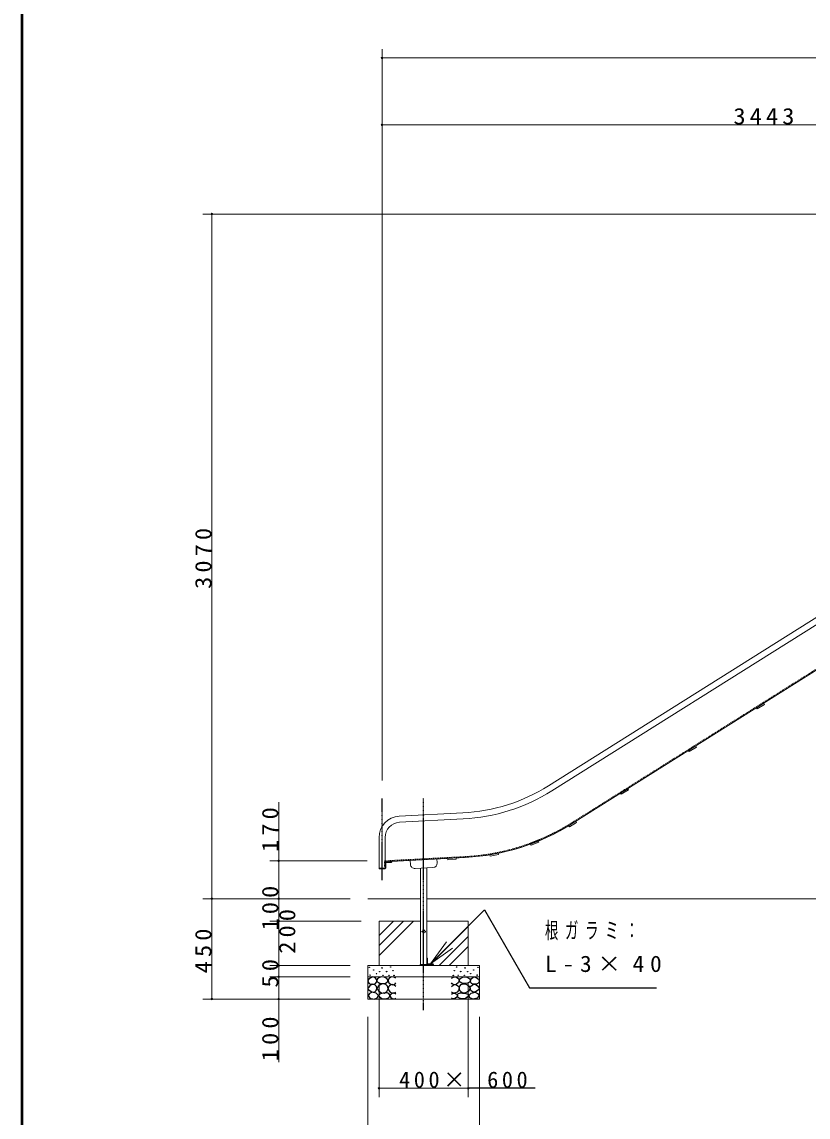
# Model space of a CAD drawing. Units: millimetres at full size. Extents: x -15630 to 0, y -2472 to 10680.
# Drawn here: x -15400 to -11874, y 2001 to 6911 of the extents above; entities that cross this region are included whole.
import ezdxf

# ---------------------------------------------------------------- set-up
doc = ezdxf.new("R2010")
doc.units = ezdxf.units.MM
doc.linetypes.add('USER2', pattern=[6, 3, -1, 1, -1])
doc.linetypes.add('USER4', pattern=[8, 5, -3])
for name, color, linetype, lineweight in [('A3図枠', 7, 'Continuous', 25), ('線', 2, 'Continuous', 25), ('補助', 2, 'Continuous', 13)]:
    doc.layers.add(name, color=color, linetype=linetype, lineweight=lineweight)
doc.styles.add('ＭＳ ゴシック', font='')
doc.styles.get('ＭＳ ゴシック').set_extended_font_data('MS Gothic')

# ---------------------------------------------------------------- blocks, each defined once
blk = doc.blocks.new('dimension_origin')
at = {"color": 0, "linetype": 'Continuous', "lineweight": -2}
blk.add_circle((0, 0), 1.25, dxfattribs=at)
blk = doc.blocks.new('open_arrow')
at = {"color": 0, "linetype": 'Continuous', "lineweight": -2}
blk.add_lwpolyline([(7.5, 1.25), (0, 0), (7.5, -1.25)], dxfattribs=at)

msp = doc.modelspace()

# ---------------------------------------------------------------- linework, layer by layer
at = {"layer": 'A3図枠', "lineweight": 50}
msp.add_line((-15400, 10680), (-15400, 0), dxfattribs=at)
at = {"layer": '線', "color": 7, "lineweight": 13}
for p, q in [((-13038.218, 3486.339), (-10506.628, 5077.483)), ((-13023.743, 3463.31), (-10488.568, 5056.707)), ((-12931.79, 3317.007), (-10398.691, 4909.099)), ((-13707.702, 3349.792), (-13422.059, 3364.762)), ((-13706.278, 3322.629), (-13420.635, 3337.599)), ((-13798.298, 3254.323), (-13798.298, 3113.895)), ((-13771.098, 3146.195), (-13771.098, 3254.323)), ((-13118.559, 3225.034), (-13083.152, 3238.832)), ((-13118.559, 3225.035), (-13116.38, 3219.444)), ((-13080.973, 3233.241), (-13116.38, 3219.444)), ((-13083.152, 3238.832), (-13080.973, 3233.241)), ((-13771.098, 3146.195), (-13411.592, 3165.036)), ((-13658.216, 3152.111), (-13657.274, 3134.135)), ((-13537.439, 3140.416), (-13538.381, 3158.391)), ((-13537.439, 3140.416), (-13537.805, 3147.406)), ((-13490.484, 3160.901), (-13490.169, 3154.909)), ((-13490.169, 3154.909), (-13452.222, 3156.898)), ((-13452.536, 3162.89), (-13452.222, 3156.898)), ((-13301.591, 3176.774), (-13264.219, 3183.653)), ((-13301.591, 3176.775), (-13300.505, 3170.873)), ((-13263.133, 3177.752), (-13300.505, 3170.873)), ((-13264.219, 3183.654), (-13263.133, 3177.752)), ((-13771.098, 3113.895), (-13798.298, 3113.895)), ((-13771.098, 3116.195), (-13771.098, 3113.895)), ((-13657.64, 3141.126), (-13657.274, 3134.135)), ((-13556.364, 3119.396), (-13636.255, 3115.209)), ((-13636.255, 3115.209), (-13556.364, 3119.396)), ((-13611.898, 3116.486), (-13611.898, 2684.998)), ((-13584.698, 3117.911), (-13584.698, 2684.998)), ((-13611.898, 2980), (-13848.298, 2980)), ((-10173.889, 2980), (-13584.698, 2980)), ((-13798.298, 2680), (-13798.298, 2880)), ((-13798.298, 2880), (-13611.898, 2880)), ((-13584.698, 2880), (-13398.298, 2880)), ((-13398.298, 2880), (-13398.298, 2680)), ((-13848.298, 2530), (-13848.298, 2680)), ((-13348.298, 2680), (-13848.298, 2680)), ((-13348.298, 2680), (-13348.298, 2530)), ((-13348.298, 2630), (-13848.298, 2630)), ((-13348.298, 2530), (-13848.298, 2530))]:
    msp.add_line(p, q, dxfattribs=at)
at = {"layer": '線', "color": 4, "linetype": 'USER4'}
for p, q in [((-12933.812, 3320.225), (-10351.648, 4943.155)), ((-13772.601, 3124.921), (-13772.598, 3149.921)), ((-13772.598, 3149.921), (-13411.791, 3168.831))]:
    msp.add_line(p, q, dxfattribs=at)
at = {"layer": '線', "color": 20, "linetype": 'USER2'}
for p, q in [((-13784.698, 3063.895), (-13784.698, 3430)), ((-13598.298, 2480), (-13598.298, 3430))]:
    msp.add_line(p, q, dxfattribs=at)
at = {"layer": '線'}
for p, q in [((-13771.098, 3116.195), (-13798.298, 3116.195)), ((-13611.898, 2684.998), (-13584.698, 2684.998))]:
    msp.add_line(p, q, dxfattribs=at)
at = {"layer": '線', "color": 7, "lineweight": 13}
for points in [[(-12105.452, 3836.374), (-12102.259, 3831.294), (-12070.086, 3851.515), (-12073.279, 3856.595)], [(-12410.249, 3644.804), (-12407.056, 3639.724), (-12374.883, 3659.945), (-12378.076, 3665.025)], [(-12715.046, 3453.235), (-12711.853, 3448.155), (-12679.68, 3468.376), (-12682.873, 3473.456)], [(-12947.877, 3306.897), (-12944.684, 3301.817), (-12912.511, 3322.038), (-12915.704, 3327.118)], [(-13771.098, 3146.195), (-13741.098, 3146.195), (-13741.098, 3145.195), (-13741.129, 3144.847), (-13741.219, 3144.511), (-13741.366, 3144.195), (-13741.566, 3143.909), (-13741.813, 3143.663), (-13742.098, 3143.463), (-13742.414, 3143.315), (-13742.751, 3143.225), (-13743.098, 3143.195), (-13764.098, 3143.195), (-13765.629, 3142.89), (-13766.927, 3142.023), (-13767.794, 3140.726), (-13768.098, 3139.195), (-13768.098, 3118.195), (-13768.366, 3117.195), (-13769.098, 3116.463), (-13770.098, 3116.195), (-13771.098, 3116.195)], [(-13584.698, 2684.998), (-13584.698, 2714.998), (-13583.698, 2714.998), (-13582.698, 2714.73), (-13581.966, 2713.998), (-13581.698, 2712.998), (-13581.698, 2691.998), (-13581.394, 2690.467), (-13580.527, 2689.169), (-13579.229, 2688.302), (-13577.698, 2687.998), (-13556.698, 2687.998), (-13555.698, 2687.73), (-13554.966, 2686.998), (-13554.698, 2685.998), (-13554.698, 2684.998)]]:
    msp.add_lwpolyline(points, close=True, dxfattribs=at)
at = {"layer": '線'}
for points in [[(-13611.898, 2684.998), (-13584.698, 2684.998), (-13584.698, 2683), (-13584.744, 2682.479), (-13584.879, 2681.974), (-13585.1, 2681.5), (-13585.4, 2681.072), (-13585.77, 2680.702), (-13586.198, 2680.402), (-13586.672, 2680.181), (-13587.177, 2680.046), (-13587.698, 2680), (-13608.898, 2680), (-13610.046, 2680.228), (-13611.02, 2680.879), (-13611.67, 2681.852), (-13611.898, 2683)], [(-13825.85, 2629.402), (-13832.312, 2626.862), (-13838.524, 2623.382), (-13844.382, 2619.344), (-13848.029, 2613.877), (-13847.017, 2606.294), (-13842.009, 2599.935), (-13835.144, 2597.345), (-13827.434, 2597.084), (-13819.822, 2597.688), (-13813.493, 2600.252), (-13809.74, 2605.538), (-13808.423, 2611.976), (-13809.271, 2617.181), (-13812.225, 2622.115), (-13818.385, 2626.942)], [(-13786.426, 2629.493), (-13791.33, 2628.876), (-13796.967, 2626.79), (-13804.938, 2621.002), (-13808.59, 2614.086), (-13807.716, 2610.124), (-13803.995, 2605.707), (-13794.504, 2600.934), (-13784.534, 2599.49), (-13777.183, 2599.318), (-13769.667, 2600.842), (-13762.069, 2605.456), (-13758.315, 2611.653), (-13759.284, 2616.306), (-13763.991, 2621.654), (-13774.66, 2627.861)], [(-13410.171, 2629.493), (-13405.267, 2628.876), (-13399.63, 2626.79), (-13391.658, 2621.002), (-13388.007, 2614.086), (-13388.881, 2610.124), (-13392.602, 2605.707), (-13402.093, 2600.934), (-13412.063, 2599.49), (-13419.414, 2599.318), (-13426.929, 2600.842), (-13434.528, 2605.456), (-13438.282, 2611.653), (-13437.313, 2616.306), (-13432.606, 2621.654), (-13421.937, 2627.861)], [(-13370.747, 2629.402), (-13364.285, 2626.862), (-13358.073, 2623.382), (-13352.215, 2619.344), (-13348.568, 2613.877), (-13349.58, 2606.294), (-13354.587, 2599.935), (-13361.453, 2597.345), (-13369.163, 2597.084), (-13376.775, 2597.688), (-13383.104, 2600.252), (-13386.857, 2605.538), (-13388.174, 2611.976), (-13387.326, 2617.181), (-13384.371, 2622.115), (-13378.212, 2626.942)], [(-13828.384, 2596.45), (-13833.713, 2593.657), (-13839.157, 2589.479), (-13845.606, 2582.659), (-13848.029, 2575.855), (-13844.401, 2571.027), (-13837.89, 2566.666), (-13831.253, 2562.379), (-13824.583, 2560.329), (-13816.938, 2562.776), (-13810.641, 2569.201), (-13807.535, 2577.478), (-13809.057, 2585.994), (-13817.215, 2593.245)], [(-13829.204, 2560.517), (-13840.523, 2554.498), (-13847.334, 2545.683), (-13838.848, 2534.413), (-13820.413, 2530.299), (-13806.059, 2536.41), (-13800.634, 2546.782), (-13811.415, 2555.89)], [(-13799.13, 2565.163), (-13786.541, 2558.307), (-13773.181, 2557.324), (-13762.897, 2564.778), (-13758.045, 2576.515), (-13760.325, 2587.293), (-13767.235, 2595.436), (-13776.06, 2598.869), (-13787.236, 2597.598), (-13800.991, 2589.543), (-13806.968, 2578.678), (-13804.332, 2571.484)], [(-13772.1, 2556.373), (-13779.635, 2556.999), (-13787.777, 2555.562), (-13796.705, 2551.504), (-13801.022, 2546.102), (-13798.335, 2541.419), (-13792.373, 2536.912), (-13785.894, 2533.068), (-13778.587, 2530.695), (-13766.738, 2530.928), (-13756.423, 2535.02), (-13751.719, 2539.827), (-13749.666, 2545.561), (-13750.725, 2550.709), (-13754.801, 2555.292), (-13763.2, 2557.832)], [(-13424.497, 2556.373), (-13416.962, 2556.999), (-13408.82, 2555.562), (-13399.892, 2551.504), (-13395.575, 2546.102), (-13398.262, 2541.419), (-13404.224, 2536.912), (-13410.703, 2533.068), (-13418.01, 2530.695), (-13429.858, 2530.928), (-13440.174, 2535.02), (-13444.877, 2539.827), (-13446.931, 2545.561), (-13445.872, 2550.709), (-13441.796, 2555.292), (-13433.397, 2557.832)], [(-13397.467, 2565.163), (-13410.056, 2558.307), (-13423.416, 2557.324), (-13433.699, 2564.778), (-13438.552, 2576.515), (-13436.271, 2587.293), (-13429.362, 2595.436), (-13420.537, 2598.869), (-13409.36, 2597.598), (-13395.606, 2589.543), (-13389.629, 2578.678), (-13392.264, 2571.484)], [(-13367.393, 2560.517), (-13356.074, 2554.498), (-13349.263, 2545.683), (-13357.749, 2534.413), (-13376.184, 2530.299), (-13390.538, 2536.41), (-13395.963, 2546.782), (-13385.181, 2555.89)], [(-13368.212, 2596.45), (-13362.883, 2593.657), (-13357.44, 2589.479), (-13350.991, 2582.659), (-13348.568, 2575.855), (-13352.195, 2571.027), (-13358.707, 2566.666), (-13365.344, 2562.379), (-13372.014, 2560.329), (-13379.659, 2562.776), (-13385.956, 2569.201), (-13389.062, 2577.478), (-13387.54, 2585.994), (-13379.382, 2593.245)]]:
    msp.add_lwpolyline(points, close=True, dxfattribs=at)
for points in [[(-13723.298, 2623.299), (-13731.726, 2628.154), (-13740.408, 2629.636), (-13746.028, 2627.948), (-13751.181, 2624.249), (-13755.653, 2618.941), (-13757.518, 2612.209), (-13753.85, 2603.439), (-13745.795, 2597), (-13737.496, 2594.621), (-13730.269, 2595.733), (-13726.219, 2599.109), (-13723.298, 2603.654)], [(-13473.298, 2623.299), (-13464.871, 2628.154), (-13456.188, 2629.636), (-13450.569, 2627.948), (-13445.416, 2624.249), (-13440.944, 2618.941), (-13439.078, 2612.209), (-13442.747, 2603.439), (-13450.802, 2597), (-13459.101, 2594.621), (-13466.328, 2595.733), (-13470.378, 2599.109), (-13473.298, 2603.654)], [(-13723.615, 2587.178), (-13730.756, 2592.64), (-13738.824, 2595.099), (-13745.529, 2593.875), (-13751.498, 2590.03), (-13755.891, 2584.249), (-13757.518, 2577.039), (-13754.854, 2568.431), (-13748.646, 2561.513), (-13741.007, 2557.642), (-13733.438, 2556.761), (-13728.284, 2558.2), (-13723.615, 2560.88)], [(-13723.298, 2552.642), (-13729.316, 2555.96), (-13736.606, 2556.761), (-13745.322, 2552.427), (-13749.597, 2545.671), (-13748.984, 2542.001), (-13746.112, 2537.75), (-13738.949, 2532.278), (-13731.536, 2530.462), (-13727.24, 2531.514), (-13723.298, 2533.631)], [(-13473.298, 2552.642), (-13467.28, 2555.96), (-13459.991, 2556.761), (-13451.274, 2552.427), (-13447, 2545.671), (-13447.612, 2542.001), (-13450.485, 2537.75), (-13457.648, 2532.278), (-13465.06, 2530.462), (-13469.357, 2531.514), (-13473.298, 2533.631)], [(-13472.982, 2587.178), (-13465.841, 2592.64), (-13457.773, 2595.099), (-13451.068, 2593.875), (-13445.099, 2590.03), (-13440.706, 2584.249), (-13439.078, 2577.039), (-13441.743, 2568.431), (-13447.951, 2561.513), (-13455.59, 2557.642), (-13463.159, 2556.761), (-13468.313, 2558.2), (-13472.982, 2560.88)]]:
    msp.add_lwpolyline(points, dxfattribs=at)
at = {"layer": '線', "color": 4, "linetype": 'USER4'}
msp.add_circle((-13598.298, 2833.485), 6.5, dxfattribs=at)
at = {"layer": '線'}
for centre in [(-13841.692, 2672.177), (-13822.681, 2660.77), (-13795.749, 2653.483), (-13784.343, 2669.959), (-13764.802, 2653.549), (-13745.881, 2674.091), (-13735.881, 2657.063), (-13460.716, 2657.063), (-13450.715, 2674.091), (-13431.794, 2653.549), (-13412.254, 2669.959), (-13400.848, 2653.483), (-13373.915, 2660.77), (-13354.905, 2672.177), (-13838.524, 2637.323), (-13809.691, 2643.977), (-13780.857, 2636.373), (-13753.179, 2636.521), (-13731.015, 2635.98), (-13465.582, 2635.98), (-13443.417, 2636.521), (-13415.74, 2636.373), (-13386.906, 2643.977), (-13358.073, 2637.323)]:
    msp.add_circle(centre, 1, dxfattribs=at)
at = {"layer": '線', "color": 7, "lineweight": 13}
for centre, radius, start, end in [((-13463.928, 4163.665), 800, 273, 302.15), ((-13463.928, 4163.665), 827.2, 273, 302.15), ((-13702.698, 3254.323), 95.6, 93, 180), ((-13702.698, 3254.323), 68.4, 93, 180), ((-13463.928, 4163.665), 1000, 273, 302.15), ((-13637.302, 3135.182), 20, 183, 273), ((-13637.302, 3135.182), 20, 183, 273), ((-13557.411, 3139.369), 20, 273, 3), ((-13557.411, 3139.369), 20, 273, 3)]:
    msp.add_arc(centre, radius, start, end, dxfattribs=at)
at = {"layer": '線', "color": 4, "linetype": 'USER4'}
msp.add_arc((-13463.928, 4163.665), 996.2, 273, 302.15, dxfattribs=at)
at = {"layer": '補助'}
for p, q in [((-13784.698, 3510.101), (-13784.698, 6790)), ((-13784.698, 6750), (-9541.689, 6750)), ((-13784.698, 3510.101), (-13784.698, 6490)), ((-13784.698, 6450), (-10341.689, 6450)), ((-10408.089, 6050), (-14587.984, 6050)), ((-14547.984, 2980), (-14547.984, 6050)), ((-14248.298, 2980), (-14248.298, 3413.429)), ((-13851.098, 3150), (-14288.298, 3150)), ((-13928.298, 2980), (-14588.298, 2980)), ((-13928.298, 2980), (-14587.984, 2980)), ((-14548.298, 2530), (-14548.298, 2980)), ((-13928.298, 2980), (-14288.298, 2980)), ((-13928.298, 2980), (-14288.298, 2980)), ((-14248.298, 2877), (-14248.298, 2983)), ((-13567.198, 2688), (-13325.198, 2930)), ((-13878.298, 2880), (-14288.298, 2880)), ((-13878.298, 2880), (-14288.298, 2880)), ((-14248.298, 2680), (-14248.298, 2880)), ((-13798.298, 2725.373), (-13643.671, 2880)), ((-13798.298, 2770.274), (-13688.573, 2880)), ((-13798.298, 2815.175), (-13733.474, 2880)), ((-13566.266, 2687.998), (-13398.298, 2855.965)), ((-13529.362, 2680), (-13398.298, 2811.064)), ((-13484.461, 2680), (-13398.298, 2766.163)), ((-13928.298, 2680), (-14288.298, 2680)), ((-13928.298, 2680), (-14288.298, 2680)), ((-14248.298, 2627), (-14248.298, 2683)), ((-13574.264, 2680), (-13569.266, 2684.998)), ((-13928.298, 2630), (-14288.298, 2630)), ((-13928.298, 2630), (-14288.298, 2630)), ((-14248.298, 2246.571), (-14248.298, 2633)), ((-13798.298, 2600), (-13798.298, 2090)), ((-13398.298, 2600), (-13398.298, 2090)), ((-13928.298, 2530), (-14588.298, 2530)), ((-13928.298, 2530), (-14288.298, 2530)), ((-13848.298, 2450), (-13848.298, 1790)), ((-13348.298, 2450), (-13348.298, 1790)), ((-13395.298, 2130), (-13801.298, 2130))]:
    msp.add_line(p, q, dxfattribs=at)
at = {"layer": '補助', "lineweight": 25}
for p, q in [((-13325.198, 2930), (-13123.126, 2580)), ((-13123.126, 2580), (-13043.126, 2580)), ((-13043.126, 2580), (-12554.347, 2580)), ((-13098.298, 2130), (-13398.298, 2130))]:
    msp.add_line(p, q, dxfattribs=at)

# ---------------------------------------------------------------- block references
at = {"layer": '補助', "xscale": 2.67, "yscale": 2.67}
for p in [(-13784.698, 6750), (-13784.698, 6450), (-13398.298, 2130)]:
    msp.add_blockref('dimension_origin', p, dxfattribs=at)
at = {"layer": '補助'}
for name, p, xscale, yscale, rotation in [('dimension_origin', (-14547.984, 6050), 2.67, 2.67, 270), ('dimension_origin', (-14248.298, 3150), 2.67, 2.67, 270), ('dimension_origin', (-14548.298, 2980), 2.67, 2.67, 270), ('dimension_origin', (-14547.984, 2980), 2.67, 2.67, 90), ('dimension_origin', (-14248.298, 2980), 2.67, 2.67, 90), ('dimension_origin', (-14248.298, 2980), 2.67, 2.67, 90), ('dimension_origin', (-14248.298, 2880), 2.67, 2.67, 270), ('dimension_origin', (-14248.298, 2880), 2.67, 2.67, 270), ('open_arrow', (-13567.198, 2688), 16, 16, 45), ('dimension_origin', (-14248.298, 2680), 2.67, 2.67, 90), ('dimension_origin', (-14248.298, 2680), 2.67, 2.67, 90), ('dimension_origin', (-14248.298, 2630), 2.67, 2.67, 90), ('dimension_origin', (-14248.298, 2630), 2.67, 2.67, 270), ('dimension_origin', (-14548.298, 2530), 2.67, 2.67, 90), ('dimension_origin', (-14248.298, 2530), 2.67, 2.67, 270), ('dimension_origin', (-13798.298, 2130), 2.67, 2.67, 180)]:
    msp.add_blockref(name, p, dxfattribs=dict(at, xscale=xscale, yscale=yscale, rotation=rotation))

# ---------------------------------------------------------------- texts
at = {"layer": '補助', "char_height": 73.31, "style": 'ＭＳ ゴシック'}
for s, insert, attachment_point in [('\\T1.33;\\W1.1;3443', (-12063.194, 6451), 8), ('\\T1.5;\\W0.6;根ガラミ：', (-13054.126, 2875), 1), ('\\T1.5;\\W1.05;L-3×40', (-13054.126, 2725), 1), ('\\T1.32;400×\\~600', (-13412.06, 2131), 8)]:
    msp.add_mtext(s, dxfattribs=dict(at, insert=insert, attachment_point=attachment_point))
at = {"layer": '補助', "char_height": 73.31, "rotation": 90, "style": 'ＭＳ ゴシック'}
for s, insert, attachment_point in [('\\T1.33;\\W1.1;3070', (-14548.984, 4515), 8), ('\\T1.33;\\W1.1;170', (-14249.298, 3299.143), 8), ('\\T1.33;\\W1.1;100', (-14249.298, 2947.021), 8), ('\\T1.33;\\W1.1;200', (-14247.298, 2842.703), 2), ('\\T1.33;\\W1.1;450', (-14549.298, 2755), 8), ('\\T1.34;\\W1.1;50', (-14249.298, 2655), 8), ('\\T1.33;\\W1.1;100', (-14249.298, 2360.857), 8)]:
    msp.add_mtext(s, dxfattribs=dict(at, insert=insert, attachment_point=attachment_point))

doc.saveas('drawing.dxf')
